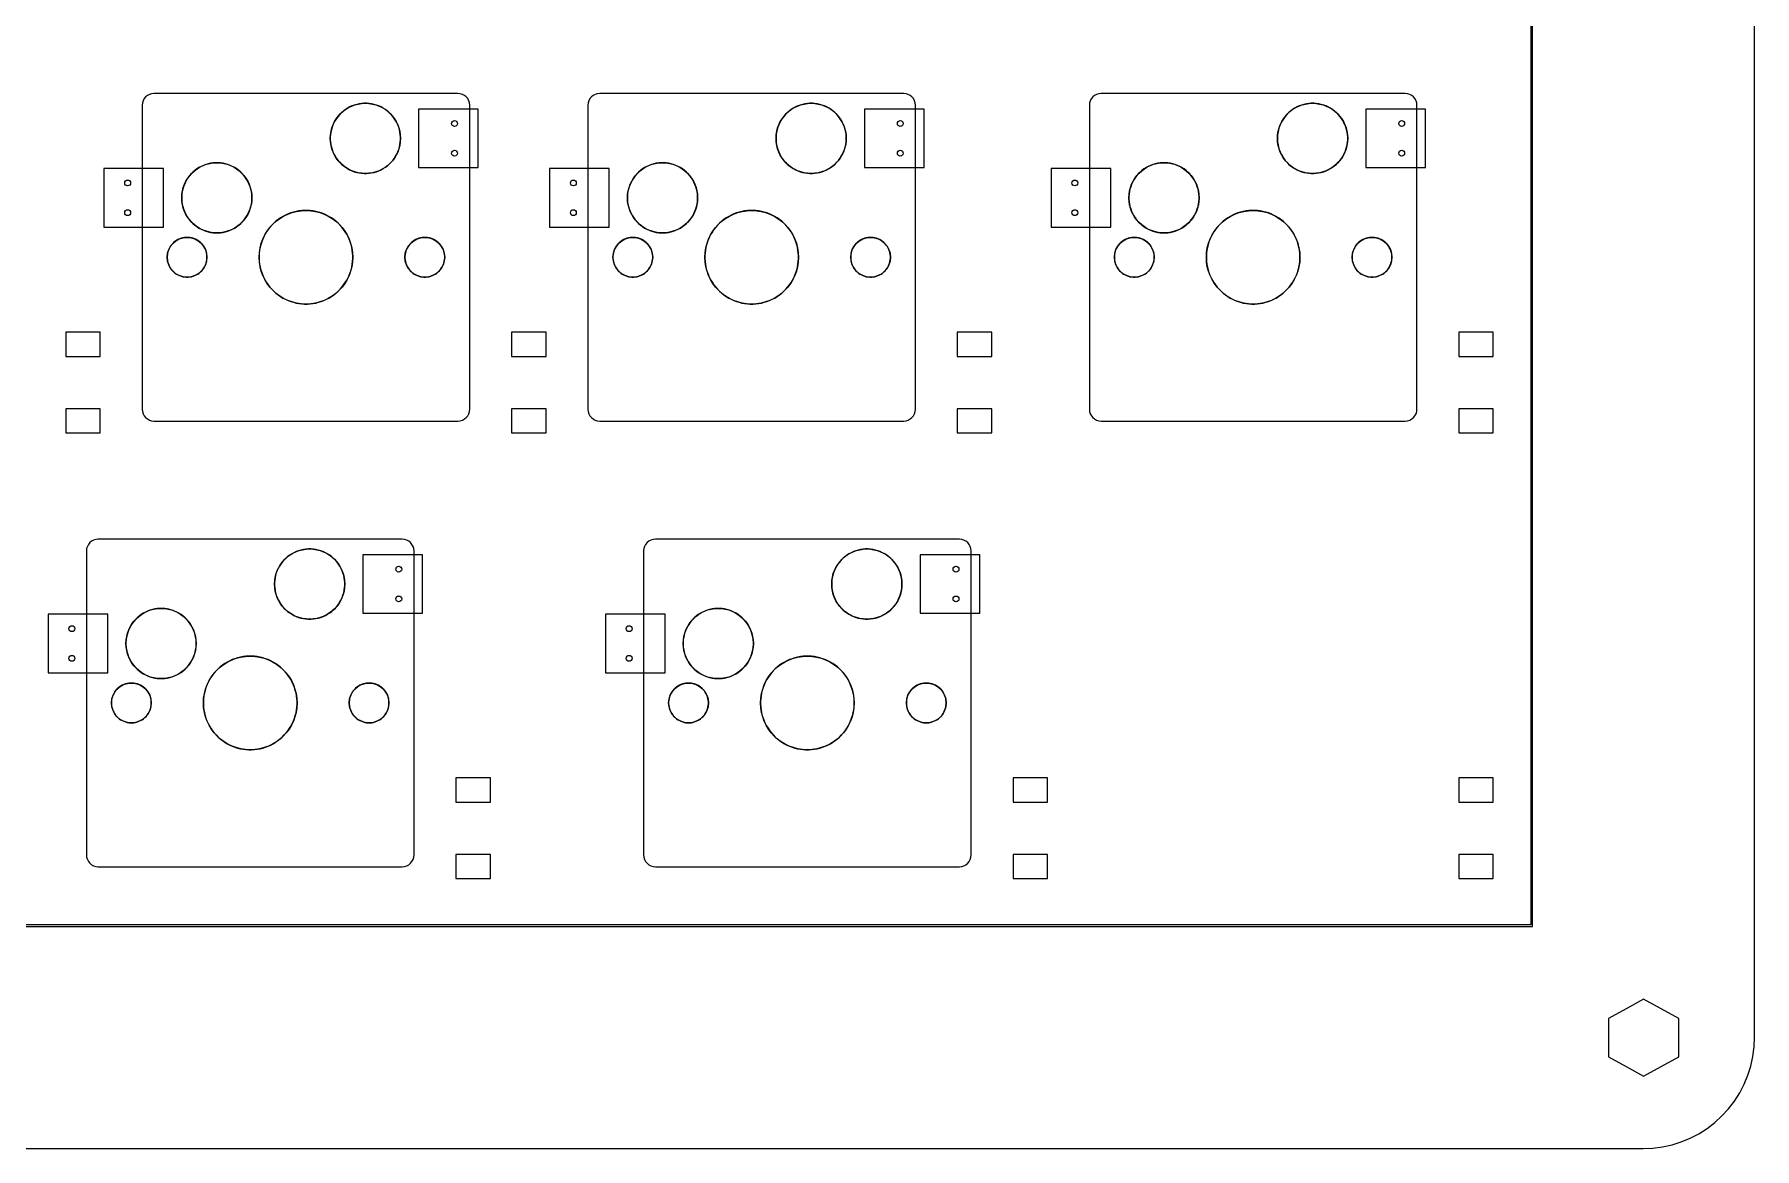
# Model space of a CAD drawing. Header units: millimetres. Extents: x 0 to 248, y 76 to 171.
# Drawn here: x 174.1 to 247.6, y 76.2 to 123.8 of the extents above; entities that cross this region are included whole.
import ezdxf

# ---------------------------------------------------------------- set-up
doc = ezdxf.new("R2010")
doc.units = ezdxf.units.MM

msp = doc.modelspace()

# ---------------------------------------------------------------- linework, layer by layer
at = {"layer": '16_copper'}
for points in [[(193.103, 120.63), (190.553, 120.63), (190.553, 118.13), (193.103, 118.13)], [(212.153, 120.63), (209.603, 120.63), (209.603, 118.13), (212.153, 118.13)], [(233.584, 120.63), (231.034, 120.63), (231.034, 118.13), (233.584, 118.13)], [(179.653, 118.09), (177.103, 118.09), (177.103, 115.59), (179.653, 115.59)], [(198.703, 118.09), (196.153, 118.09), (196.153, 115.59), (198.703, 115.59)], [(220.134, 118.09), (217.584, 118.09), (217.584, 115.59), (220.134, 115.59)], [(176.95, 111.096), (175.476, 111.096), (175.476, 110.059), (176.95, 110.059)], [(196, 111.096), (194.526, 111.096), (194.526, 110.059), (196, 110.059)], [(215.05, 111.096), (213.576, 111.096), (213.576, 110.059), (215.05, 110.059)], [(236.481, 111.096), (235.007, 111.096), (235.007, 110.059), (236.481, 110.059)], [(176.95, 107.826), (175.476, 107.826), (175.476, 106.789), (176.95, 106.789)], [(196, 107.826), (194.526, 107.826), (194.526, 106.789), (196, 106.789)], [(215.05, 107.826), (213.576, 107.826), (213.576, 106.789), (215.05, 106.789)], [(236.481, 107.826), (235.007, 107.826), (235.007, 106.789), (236.481, 106.789)], [(190.721, 101.58), (188.171, 101.58), (188.171, 99.08), (190.721, 99.08)], [(214.534, 101.58), (211.984, 101.58), (211.984, 99.08), (214.534, 99.08)], [(177.271, 99.04), (174.721, 99.04), (174.721, 96.54), (177.271, 96.54)], [(201.084, 99.04), (198.534, 99.04), (198.534, 96.54), (201.084, 96.54)], [(193.618, 92.046), (192.144, 92.046), (192.144, 91.009), (193.618, 91.009)], [(217.431, 92.046), (215.957, 92.046), (215.957, 91.009), (217.431, 91.009)], [(236.481, 92.046), (235.007, 92.046), (235.007, 91.009), (236.481, 91.009)], [(193.618, 88.776), (192.144, 88.776), (192.144, 87.739), (193.618, 87.739)], [(217.431, 88.776), (215.957, 88.776), (215.957, 87.739), (217.431, 87.739)], [(236.481, 88.776), (235.007, 88.776), (235.007, 87.739), (236.481, 87.739)]]:
    msp.add_lwpolyline(points, close=True, dxfattribs=at)
at = {"layer": '1_copper'}
msp.add_lwpolyline([(9.525, 85.687), (238.125, 85.687), (238.126, 85.687), (238.127, 85.687), (238.133, 85.689), (238.14, 85.69), (238.141, 85.691), (238.142, 85.691), (238.147, 85.695), (238.153, 85.699), (238.153, 85.7), (238.154, 85.7), (238.157, 85.706), (238.161, 85.712), (238.161, 85.713), (238.161, 85.714), (238.163, 85.725), (238.163, 161.925)], dxfattribs=at)
msp.add_lwpolyline([(9.563, 85.763), (9.563, 161.887), (238.087, 161.887), (238.087, 85.763)], close=True, dxfattribs=at)
at = {"layer": 'drills_NPTH'}
for centre, radius in [((188.278, 119.38), 1.5), ((207.328, 119.38), 1.5), ((228.759, 119.38), 1.5), ((181.928, 116.84), 1.5), ((200.978, 116.84), 1.5), ((222.409, 116.84), 1.5), ((185.738, 114.3), 2), ((204.788, 114.3), 2), ((226.219, 114.3), 2), ((180.657, 114.3), 0.85), ((190.817, 114.3), 0.85), ((199.708, 114.3), 0.85), ((209.868, 114.3), 0.85), ((221.139, 114.3), 0.85), ((231.299, 114.3), 0.85), ((185.896, 100.33), 1.5), ((209.709, 100.33), 1.5), ((179.546, 97.79), 1.5), ((203.359, 97.79), 1.5), ((183.356, 95.25), 2), ((207.169, 95.25), 2), ((178.276, 95.25), 0.85), ((188.436, 95.25), 0.85), ((202.089, 95.25), 0.85), ((212.249, 95.25), 0.85)]:
    msp.add_circle(centre, radius, dxfattribs=at)
at = {"layer": 'drills_PTH'}
for centre in [(192.088, 120.015), (211.138, 120.015), (232.569, 120.015), (192.088, 118.745), (211.138, 118.745), (232.569, 118.745), (178.118, 117.475), (197.168, 117.475), (218.599, 117.475), (178.118, 116.205), (197.168, 116.205), (218.599, 116.205), (189.706, 100.965), (213.519, 100.965), (189.706, 99.695), (213.519, 99.695), (175.736, 98.425), (199.549, 98.425), (175.736, 97.155), (199.549, 97.155)]:
    msp.add_circle(centre, 0.125, dxfattribs=at)
at = {"layer": 'holes'}
for points in [[(178.737, 107.804), (178.748, 107.702), (178.777, 107.608), (178.824, 107.523), (178.885, 107.448), (178.96, 107.386), (179.045, 107.34), (179.14, 107.31), (179.241, 107.3), (192.234, 107.3), (192.335, 107.31), (192.429, 107.34), (192.515, 107.386), (192.589, 107.448), (192.651, 107.523), (192.698, 107.608), (192.727, 107.702), (192.737, 107.804), (192.737, 120.797), (192.727, 120.898), (192.698, 120.992), (192.651, 121.078), (192.589, 121.152), (192.515, 121.214), (192.429, 121.26), (192.335, 121.29), (192.234, 121.3), (179.241, 121.3), (179.14, 121.29), (179.045, 121.26), (178.96, 121.214), (178.885, 121.152), (178.824, 121.078), (178.777, 120.992), (178.748, 120.898), (178.737, 120.797), (178.737, 107.804)], [(186.778, 119.326), (186.785, 119.22), (186.8, 119.114), (186.823, 119.009), (186.853, 118.906), (186.891, 118.806), (186.935, 118.708), (186.987, 118.614), (187.045, 118.524), (187.109, 118.438), (187.179, 118.357), (187.255, 118.281), (187.336, 118.211), (187.421, 118.147), (187.512, 118.089), (187.606, 118.038), (187.703, 117.993), (187.804, 117.956), (187.906, 117.926), (188.011, 117.903), (188.117, 117.888), (188.224, 117.88), (188.331, 117.88), (188.438, 117.888), (188.544, 117.903), (188.649, 117.926), (188.752, 117.956), (188.852, 117.993), (188.949, 118.038), (189.043, 118.089), (189.134, 118.147), (189.219, 118.211), (189.3, 118.281), (189.376, 118.357), (189.446, 118.438), (189.51, 118.524), (189.568, 118.614), (189.62, 118.708), (189.664, 118.806), (189.702, 118.906), (189.732, 119.009), (189.755, 119.114), (189.77, 119.22), (189.778, 119.326), (189.778, 119.434), (189.77, 119.54), (189.755, 119.647), (189.732, 119.751), (189.702, 119.854), (189.664, 119.954), (189.62, 120.052), (189.568, 120.146), (189.51, 120.236), (189.446, 120.322), (189.376, 120.403), (189.3, 120.479), (189.219, 120.549), (189.134, 120.613), (189.043, 120.671), (188.949, 120.722), (188.852, 120.767), (188.752, 120.804), (188.649, 120.834), (188.544, 120.857), (188.438, 120.872), (188.331, 120.88), (188.224, 120.88), (188.117, 120.872), (188.011, 120.857), (187.906, 120.834), (187.804, 120.804), (187.703, 120.767), (187.606, 120.722), (187.512, 120.671), (187.421, 120.613), (187.336, 120.549), (187.255, 120.479), (187.179, 120.403), (187.109, 120.322), (187.045, 120.236), (186.987, 120.146), (186.935, 120.052), (186.891, 119.954), (186.853, 119.854), (186.823, 119.751), (186.8, 119.647), (186.785, 119.54), (186.778, 119.434), (186.778, 119.326)], [(197.787, 107.804), (197.798, 107.702), (197.827, 107.608), (197.874, 107.523), (197.935, 107.448), (198.01, 107.386), (198.095, 107.34), (198.19, 107.31), (198.291, 107.3), (211.284, 107.3), (211.385, 107.31), (211.479, 107.34), (211.565, 107.386), (211.639, 107.448), (211.701, 107.523), (211.748, 107.608), (211.777, 107.702), (211.787, 107.804), (211.787, 120.797), (211.777, 120.898), (211.748, 120.992), (211.701, 121.078), (211.639, 121.152), (211.565, 121.214), (211.479, 121.26), (211.385, 121.29), (211.284, 121.3), (198.291, 121.3), (198.19, 121.29), (198.095, 121.26), (198.01, 121.214), (197.935, 121.152), (197.874, 121.078), (197.827, 120.992), (197.798, 120.898), (197.787, 120.797), (197.787, 107.804)], [(205.828, 119.326), (205.835, 119.22), (205.85, 119.114), (205.873, 119.009), (205.903, 118.906), (205.941, 118.806), (205.985, 118.708), (206.037, 118.614), (206.095, 118.524), (206.159, 118.438), (206.229, 118.357), (206.305, 118.281), (206.386, 118.211), (206.471, 118.147), (206.562, 118.089), (206.656, 118.038), (206.753, 117.993), (206.853, 117.956), (206.956, 117.926), (207.061, 117.903), (207.167, 117.888), (207.274, 117.88), (207.381, 117.88), (207.488, 117.888), (207.594, 117.903), (207.699, 117.926), (207.802, 117.956), (207.902, 117.993), (207.999, 118.038), (208.093, 118.089), (208.184, 118.147), (208.269, 118.211), (208.35, 118.281), (208.426, 118.357), (208.496, 118.438), (208.56, 118.524), (208.618, 118.614), (208.67, 118.708), (208.714, 118.806), (208.752, 118.906), (208.782, 119.009), (208.805, 119.114), (208.82, 119.22), (208.828, 119.326), (208.828, 119.434), (208.82, 119.54), (208.805, 119.647), (208.782, 119.751), (208.752, 119.854), (208.714, 119.954), (208.67, 120.052), (208.618, 120.146), (208.56, 120.236), (208.496, 120.322), (208.426, 120.403), (208.35, 120.479), (208.269, 120.549), (208.184, 120.613), (208.093, 120.671), (207.999, 120.722), (207.902, 120.767), (207.802, 120.804), (207.699, 120.834), (207.594, 120.857), (207.488, 120.872), (207.381, 120.88), (207.274, 120.88), (207.167, 120.872), (207.061, 120.857), (206.956, 120.834), (206.853, 120.804), (206.753, 120.767), (206.656, 120.722), (206.562, 120.671), (206.471, 120.613), (206.386, 120.549), (206.305, 120.479), (206.229, 120.403), (206.159, 120.322), (206.095, 120.236), (206.037, 120.146), (205.985, 120.052), (205.941, 119.954), (205.903, 119.854), (205.873, 119.751), (205.85, 119.647), (205.835, 119.54), (205.828, 119.434), (205.828, 119.326)], [(219.219, 107.804), (219.229, 107.702), (219.258, 107.608), (219.305, 107.523), (219.367, 107.448), (219.441, 107.386), (219.527, 107.34), (219.621, 107.31), (219.722, 107.3), (232.715, 107.3), (232.816, 107.31), (232.911, 107.34), (232.996, 107.386), (233.071, 107.448), (233.132, 107.523), (233.179, 107.608), (233.208, 107.702), (233.219, 107.804), (233.219, 120.797), (233.208, 120.898), (233.179, 120.992), (233.132, 121.078), (233.071, 121.152), (232.996, 121.214), (232.911, 121.26), (232.816, 121.29), (232.715, 121.3), (219.722, 121.3), (219.621, 121.29), (219.527, 121.26), (219.441, 121.214), (219.367, 121.152), (219.305, 121.078), (219.258, 120.992), (219.229, 120.898), (219.219, 120.797), (219.219, 107.804)], [(227.259, 119.326), (227.266, 119.22), (227.282, 119.114), (227.304, 119.009), (227.335, 118.906), (227.372, 118.806), (227.417, 118.708), (227.468, 118.614), (227.526, 118.524), (227.59, 118.438), (227.66, 118.357), (227.736, 118.281), (227.817, 118.211), (227.903, 118.147), (227.993, 118.089), (228.087, 118.038), (228.184, 117.993), (228.285, 117.956), (228.388, 117.926), (228.492, 117.903), (228.598, 117.888), (228.705, 117.88), (228.812, 117.88), (228.919, 117.888), (229.025, 117.903), (229.13, 117.926), (229.233, 117.956), (229.333, 117.993), (229.431, 118.038), (229.525, 118.089), (229.615, 118.147), (229.701, 118.211), (229.782, 118.281), (229.857, 118.357), (229.927, 118.438), (229.992, 118.524), (230.05, 118.614), (230.101, 118.708), (230.145, 118.806), (230.183, 118.906), (230.213, 119.009), (230.236, 119.114), (230.251, 119.22), (230.259, 119.326), (230.259, 119.434), (230.251, 119.54), (230.236, 119.647), (230.213, 119.751), (230.183, 119.854), (230.145, 119.954), (230.101, 120.052), (230.05, 120.146), (229.992, 120.236), (229.927, 120.322), (229.857, 120.403), (229.782, 120.479), (229.701, 120.549), (229.615, 120.613), (229.525, 120.671), (229.431, 120.722), (229.333, 120.767), (229.233, 120.804), (229.13, 120.834), (229.025, 120.857), (228.919, 120.872), (228.812, 120.88), (228.705, 120.88), (228.598, 120.872), (228.492, 120.857), (228.388, 120.834), (228.285, 120.804), (228.184, 120.767), (228.087, 120.722), (227.993, 120.671), (227.903, 120.613), (227.817, 120.549), (227.736, 120.479), (227.66, 120.403), (227.59, 120.322), (227.526, 120.236), (227.468, 120.146), (227.417, 120.052), (227.372, 119.954), (227.335, 119.854), (227.304, 119.751), (227.282, 119.647), (227.266, 119.54), (227.259, 119.434), (227.259, 119.326)], [(180.428, 116.786), (180.435, 116.68), (180.45, 116.574), (180.473, 116.469), (180.503, 116.366), (180.541, 116.266), (180.585, 116.168), (180.637, 116.074), (180.695, 115.984), (180.759, 115.898), (180.829, 115.817), (180.905, 115.741), (180.986, 115.671), (181.071, 115.607), (181.162, 115.549), (181.256, 115.498), (181.353, 115.453), (181.454, 115.416), (181.556, 115.386), (181.661, 115.363), (181.767, 115.348), (181.874, 115.34), (181.981, 115.34), (182.088, 115.348), (182.194, 115.363), (182.299, 115.386), (182.401, 115.416), (182.502, 115.453), (182.599, 115.498), (182.693, 115.549), (182.784, 115.607), (182.869, 115.671), (182.95, 115.741), (183.026, 115.817), (183.096, 115.898), (183.16, 115.984), (183.218, 116.074), (183.27, 116.168), (183.314, 116.266), (183.352, 116.366), (183.382, 116.469), (183.405, 116.574), (183.42, 116.68), (183.428, 116.786), (183.428, 116.894), (183.42, 117), (183.405, 117.107), (183.382, 117.211), (183.352, 117.314), (183.314, 117.414), (183.27, 117.512), (183.218, 117.606), (183.16, 117.696), (183.096, 117.782), (183.026, 117.863), (182.95, 117.939), (182.869, 118.009), (182.784, 118.073), (182.693, 118.131), (182.599, 118.182), (182.502, 118.227), (182.401, 118.264), (182.299, 118.294), (182.194, 118.317), (182.088, 118.332), (181.981, 118.34), (181.874, 118.34), (181.767, 118.332), (181.661, 118.317), (181.556, 118.294), (181.454, 118.264), (181.353, 118.227), (181.256, 118.182), (181.162, 118.131), (181.071, 118.073), (180.986, 118.009), (180.905, 117.939), (180.829, 117.863), (180.759, 117.782), (180.695, 117.696), (180.637, 117.606), (180.585, 117.512), (180.541, 117.414), (180.503, 117.314), (180.473, 117.211), (180.45, 117.107), (180.435, 117), (180.428, 116.894), (180.428, 116.786)], [(199.478, 116.786), (199.485, 116.68), (199.5, 116.574), (199.523, 116.469), (199.553, 116.366), (199.591, 116.266), (199.635, 116.168), (199.687, 116.074), (199.745, 115.984), (199.809, 115.898), (199.879, 115.817), (199.955, 115.741), (200.036, 115.671), (200.121, 115.607), (200.212, 115.549), (200.306, 115.498), (200.403, 115.453), (200.504, 115.416), (200.606, 115.386), (200.711, 115.363), (200.817, 115.348), (200.924, 115.34), (201.031, 115.34), (201.138, 115.348), (201.244, 115.363), (201.349, 115.386), (201.452, 115.416), (201.552, 115.453), (201.649, 115.498), (201.743, 115.549), (201.834, 115.607), (201.919, 115.671), (202, 115.741), (202.076, 115.817), (202.146, 115.898), (202.21, 115.984), (202.268, 116.074), (202.32, 116.168), (202.364, 116.266), (202.402, 116.366), (202.432, 116.469), (202.455, 116.574), (202.47, 116.68), (202.478, 116.786), (202.478, 116.894), (202.47, 117), (202.455, 117.107), (202.432, 117.211), (202.402, 117.314), (202.364, 117.414), (202.32, 117.512), (202.268, 117.606), (202.21, 117.696), (202.146, 117.782), (202.076, 117.863), (202, 117.939), (201.919, 118.009), (201.834, 118.073), (201.743, 118.131), (201.649, 118.182), (201.552, 118.227), (201.452, 118.264), (201.349, 118.294), (201.244, 118.317), (201.138, 118.332), (201.031, 118.34), (200.924, 118.34), (200.817, 118.332), (200.711, 118.317), (200.606, 118.294), (200.504, 118.264), (200.403, 118.227), (200.306, 118.182), (200.212, 118.131), (200.121, 118.073), (200.036, 118.009), (199.955, 117.939), (199.879, 117.863), (199.809, 117.782), (199.745, 117.696), (199.687, 117.606), (199.635, 117.512), (199.591, 117.414), (199.553, 117.314), (199.523, 117.211), (199.5, 117.107), (199.485, 117), (199.478, 116.894), (199.478, 116.786)], [(220.909, 116.786), (220.916, 116.68), (220.932, 116.574), (220.954, 116.469), (220.985, 116.366), (221.022, 116.266), (221.067, 116.168), (221.118, 116.074), (221.176, 115.984), (221.24, 115.898), (221.31, 115.817), (221.386, 115.741), (221.467, 115.671), (221.553, 115.607), (221.643, 115.549), (221.737, 115.498), (221.834, 115.453), (221.935, 115.416), (222.038, 115.386), (222.142, 115.363), (222.248, 115.348), (222.355, 115.34), (222.462, 115.34), (222.569, 115.348), (222.675, 115.363), (222.78, 115.386), (222.883, 115.416), (222.983, 115.453), (223.081, 115.498), (223.175, 115.549), (223.265, 115.607), (223.351, 115.671), (223.432, 115.741), (223.507, 115.817), (223.577, 115.898), (223.642, 115.984), (223.7, 116.074), (223.751, 116.168), (223.795, 116.266), (223.833, 116.366), (223.863, 116.469), (223.886, 116.574), (223.901, 116.68), (223.909, 116.786), (223.909, 116.894), (223.901, 117), (223.886, 117.107), (223.863, 117.211), (223.833, 117.314), (223.795, 117.414), (223.751, 117.512), (223.7, 117.606), (223.642, 117.696), (223.577, 117.782), (223.507, 117.863), (223.432, 117.939), (223.351, 118.009), (223.265, 118.073), (223.175, 118.131), (223.081, 118.182), (222.983, 118.227), (222.883, 118.264), (222.78, 118.294), (222.675, 118.317), (222.569, 118.332), (222.462, 118.34), (222.355, 118.34), (222.248, 118.332), (222.142, 118.317), (222.038, 118.294), (221.935, 118.264), (221.834, 118.227), (221.737, 118.182), (221.643, 118.131), (221.553, 118.073), (221.467, 118.009), (221.386, 117.939), (221.31, 117.863), (221.24, 117.782), (221.176, 117.696), (221.118, 117.606), (221.067, 117.512), (221.022, 117.414), (220.985, 117.314), (220.954, 117.211), (220.932, 117.107), (220.916, 117), (220.909, 116.894), (220.909, 116.786)], [(183.738, 114.24), (183.745, 114.119), (183.759, 113.999), (183.781, 113.88), (183.81, 113.763), (183.846, 113.647), (183.889, 113.534), (183.939, 113.424), (183.995, 113.317), (184.057, 113.214), (184.126, 113.114), (184.2, 113.019), (184.281, 112.929), (184.366, 112.843), (184.456, 112.763), (184.552, 112.688), (184.651, 112.62), (184.755, 112.557), (184.862, 112.501), (184.972, 112.451), (185.085, 112.409), (185.2, 112.373), (185.318, 112.344), (185.436, 112.322), (185.556, 112.307), (185.677, 112.3), (185.798, 112.3), (185.919, 112.307), (186.039, 112.322), (186.157, 112.344), (186.275, 112.373), (186.39, 112.409), (186.503, 112.451), (186.613, 112.501), (186.72, 112.557), (186.824, 112.62), (186.923, 112.688), (187.019, 112.763), (187.109, 112.843), (187.194, 112.929), (187.275, 113.019), (187.349, 113.114), (187.418, 113.214), (187.48, 113.317), (187.536, 113.424), (187.586, 113.534), (187.629, 113.647), (187.665, 113.763), (187.694, 113.88), (187.716, 113.999), (187.73, 114.119), (187.738, 114.24), (187.738, 114.36), (187.73, 114.481), (187.716, 114.601), (187.694, 114.72), (187.665, 114.837), (187.629, 114.953), (187.586, 115.066), (187.536, 115.176), (187.48, 115.283), (187.418, 115.386), (187.349, 115.486), (187.275, 115.581), (187.194, 115.671), (187.109, 115.757), (187.019, 115.837), (186.923, 115.912), (186.824, 115.98), (186.72, 116.043), (186.613, 116.099), (186.503, 116.149), (186.39, 116.191), (186.275, 116.227), (186.157, 116.256), (186.039, 116.278), (185.919, 116.293), (185.798, 116.3), (185.677, 116.3), (185.556, 116.293), (185.436, 116.278), (185.318, 116.256), (185.2, 116.227), (185.085, 116.191), (184.972, 116.149), (184.862, 116.099), (184.755, 116.043), (184.651, 115.98), (184.552, 115.912), (184.456, 115.837), (184.366, 115.757), (184.281, 115.671), (184.2, 115.581), (184.126, 115.486), (184.057, 115.386), (183.995, 115.283), (183.939, 115.176), (183.889, 115.066), (183.846, 114.953), (183.81, 114.837), (183.781, 114.72), (183.759, 114.601), (183.745, 114.481), (183.738, 114.36), (183.738, 114.24)], [(202.788, 114.24), (202.795, 114.119), (202.809, 113.999), (202.831, 113.88), (202.86, 113.763), (202.896, 113.647), (202.939, 113.534), (202.989, 113.424), (203.045, 113.317), (203.107, 113.214), (203.176, 113.114), (203.25, 113.019), (203.331, 112.929), (203.416, 112.843), (203.506, 112.763), (203.602, 112.688), (203.701, 112.62), (203.805, 112.557), (203.912, 112.501), (204.022, 112.451), (204.135, 112.409), (204.25, 112.373), (204.368, 112.344), (204.486, 112.322), (204.606, 112.307), (204.727, 112.3), (204.848, 112.3), (204.969, 112.307), (205.089, 112.322), (205.207, 112.344), (205.325, 112.373), (205.44, 112.409), (205.553, 112.451), (205.663, 112.501), (205.77, 112.557), (205.874, 112.62), (205.973, 112.688), (206.069, 112.763), (206.159, 112.843), (206.244, 112.929), (206.325, 113.019), (206.399, 113.114), (206.468, 113.214), (206.53, 113.317), (206.586, 113.424), (206.636, 113.534), (206.679, 113.647), (206.715, 113.763), (206.744, 113.88), (206.766, 113.999), (206.78, 114.119), (206.788, 114.24), (206.788, 114.36), (206.78, 114.481), (206.766, 114.601), (206.744, 114.72), (206.715, 114.837), (206.679, 114.953), (206.636, 115.066), (206.586, 115.176), (206.53, 115.283), (206.468, 115.386), (206.399, 115.486), (206.325, 115.581), (206.244, 115.671), (206.159, 115.757), (206.069, 115.837), (205.973, 115.912), (205.874, 115.98), (205.77, 116.043), (205.663, 116.099), (205.553, 116.149), (205.44, 116.191), (205.325, 116.227), (205.207, 116.256), (205.089, 116.278), (204.969, 116.293), (204.848, 116.3), (204.727, 116.3), (204.606, 116.293), (204.486, 116.278), (204.368, 116.256), (204.25, 116.227), (204.135, 116.191), (204.022, 116.149), (203.912, 116.099), (203.805, 116.043), (203.701, 115.98), (203.602, 115.912), (203.506, 115.837), (203.416, 115.757), (203.331, 115.671), (203.25, 115.581), (203.176, 115.486), (203.107, 115.386), (203.045, 115.283), (202.989, 115.176), (202.939, 115.066), (202.896, 114.953), (202.86, 114.837), (202.831, 114.72), (202.809, 114.601), (202.795, 114.481), (202.788, 114.36), (202.788, 114.24)], [(224.219, 114.24), (224.226, 114.119), (224.241, 113.999), (224.262, 113.88), (224.291, 113.763), (224.327, 113.647), (224.37, 113.534), (224.42, 113.424), (224.476, 113.317), (224.538, 113.214), (224.607, 113.114), (224.682, 113.019), (224.762, 112.929), (224.847, 112.843), (224.938, 112.763), (225.033, 112.688), (225.132, 112.62), (225.236, 112.557), (225.343, 112.501), (225.453, 112.451), (225.566, 112.409), (225.681, 112.373), (225.799, 112.344), (225.918, 112.322), (226.038, 112.307), (226.158, 112.3), (226.279, 112.3), (226.4, 112.307), (226.52, 112.322), (226.639, 112.344), (226.756, 112.373), (226.871, 112.409), (226.984, 112.451), (227.095, 112.501), (227.202, 112.557), (227.305, 112.62), (227.405, 112.688), (227.5, 112.763), (227.59, 112.843), (227.676, 112.929), (227.756, 113.019), (227.83, 113.114), (227.899, 113.214), (227.962, 113.317), (228.018, 113.424), (228.067, 113.534), (228.11, 113.647), (228.146, 113.763), (228.175, 113.88), (228.197, 113.999), (228.211, 114.119), (228.219, 114.24), (228.219, 114.36), (228.211, 114.481), (228.197, 114.601), (228.175, 114.72), (228.146, 114.837), (228.11, 114.953), (228.067, 115.066), (228.018, 115.176), (227.962, 115.283), (227.899, 115.386), (227.83, 115.486), (227.756, 115.581), (227.676, 115.671), (227.59, 115.757), (227.5, 115.837), (227.405, 115.912), (227.305, 115.98), (227.202, 116.043), (227.095, 116.099), (226.984, 116.149), (226.871, 116.191), (226.756, 116.227), (226.639, 116.256), (226.52, 116.278), (226.4, 116.293), (226.279, 116.3), (226.158, 116.3), (226.038, 116.293), (225.918, 116.278), (225.799, 116.256), (225.681, 116.227), (225.566, 116.191), (225.453, 116.149), (225.343, 116.099), (225.236, 116.043), (225.132, 115.98), (225.033, 115.912), (224.938, 115.837), (224.847, 115.757), (224.762, 115.671), (224.682, 115.581), (224.607, 115.486), (224.538, 115.386), (224.476, 115.283), (224.42, 115.176), (224.37, 115.066), (224.327, 114.953), (224.291, 114.837), (224.262, 114.72), (224.241, 114.601), (224.226, 114.481), (224.219, 114.36), (224.219, 114.24)], [(179.808, 114.263), (179.814, 114.189), (179.827, 114.116), (179.846, 114.044), (179.871, 113.974), (179.903, 113.907), (179.94, 113.843), (179.983, 113.782), (180.03, 113.725), (180.083, 113.673), (180.14, 113.625), (180.2, 113.582), (180.265, 113.545), (180.332, 113.514), (180.402, 113.489), (180.473, 113.469), (180.546, 113.456), (180.62, 113.45), (180.695, 113.45), (180.769, 113.456), (180.842, 113.469), (180.913, 113.489), (180.983, 113.514), (181.05, 113.545), (181.115, 113.582), (181.175, 113.625), (181.232, 113.673), (181.285, 113.725), (181.332, 113.782), (181.375, 113.843), (181.412, 113.907), (181.444, 113.974), (181.469, 114.044), (181.488, 114.116), (181.501, 114.189), (181.508, 114.263), (181.508, 114.337), (181.501, 114.411), (181.488, 114.484), (181.469, 114.556), (181.444, 114.626), (181.412, 114.693), (181.375, 114.757), (181.332, 114.818), (181.285, 114.875), (181.232, 114.927), (181.175, 114.975), (181.115, 115.018), (181.05, 115.055), (180.983, 115.086), (180.913, 115.111), (180.842, 115.131), (180.769, 115.144), (180.695, 115.15), (180.62, 115.15), (180.546, 115.144), (180.473, 115.131), (180.402, 115.111), (180.332, 115.086), (180.265, 115.055), (180.2, 115.018), (180.14, 114.975), (180.083, 114.927), (180.03, 114.875), (179.983, 114.818), (179.94, 114.757), (179.903, 114.693), (179.871, 114.626), (179.846, 114.556), (179.827, 114.484), (179.814, 114.411), (179.808, 114.337), (179.808, 114.263)], [(189.968, 114.263), (189.974, 114.189), (189.987, 114.116), (190.006, 114.044), (190.031, 113.974), (190.063, 113.907), (190.1, 113.843), (190.143, 113.782), (190.19, 113.725), (190.243, 113.673), (190.3, 113.625), (190.36, 113.582), (190.425, 113.545), (190.492, 113.514), (190.562, 113.489), (190.633, 113.469), (190.706, 113.456), (190.78, 113.45), (190.855, 113.45), (190.929, 113.456), (191.002, 113.469), (191.073, 113.489), (191.143, 113.514), (191.21, 113.545), (191.275, 113.582), (191.335, 113.625), (191.392, 113.673), (191.445, 113.725), (191.492, 113.782), (191.535, 113.843), (191.572, 113.907), (191.604, 113.974), (191.629, 114.044), (191.648, 114.116), (191.661, 114.189), (191.668, 114.263), (191.668, 114.337), (191.661, 114.411), (191.648, 114.484), (191.629, 114.556), (191.604, 114.626), (191.572, 114.693), (191.535, 114.757), (191.492, 114.818), (191.445, 114.875), (191.392, 114.927), (191.335, 114.975), (191.275, 115.018), (191.21, 115.055), (191.143, 115.086), (191.073, 115.111), (191.002, 115.131), (190.929, 115.144), (190.855, 115.15), (190.78, 115.15), (190.706, 115.144), (190.633, 115.131), (190.562, 115.111), (190.492, 115.086), (190.425, 115.055), (190.36, 115.018), (190.3, 114.975), (190.243, 114.927), (190.19, 114.875), (190.143, 114.818), (190.1, 114.757), (190.063, 114.693), (190.031, 114.626), (190.006, 114.556), (189.987, 114.484), (189.974, 114.411), (189.968, 114.337), (189.968, 114.263)], [(198.858, 114.263), (198.864, 114.189), (198.877, 114.116), (198.896, 114.044), (198.921, 113.974), (198.953, 113.907), (198.99, 113.843), (199.033, 113.782), (199.08, 113.725), (199.133, 113.673), (199.19, 113.625), (199.25, 113.582), (199.315, 113.545), (199.382, 113.514), (199.452, 113.489), (199.523, 113.469), (199.596, 113.456), (199.67, 113.45), (199.745, 113.45), (199.819, 113.456), (199.892, 113.469), (199.963, 113.489), (200.033, 113.514), (200.1, 113.545), (200.165, 113.582), (200.225, 113.625), (200.282, 113.673), (200.335, 113.725), (200.382, 113.782), (200.425, 113.843), (200.462, 113.907), (200.494, 113.974), (200.519, 114.044), (200.538, 114.116), (200.551, 114.189), (200.558, 114.263), (200.558, 114.337), (200.551, 114.411), (200.538, 114.484), (200.519, 114.556), (200.494, 114.626), (200.462, 114.693), (200.425, 114.757), (200.382, 114.818), (200.335, 114.875), (200.282, 114.927), (200.225, 114.975), (200.165, 115.018), (200.1, 115.055), (200.033, 115.086), (199.963, 115.111), (199.892, 115.131), (199.819, 115.144), (199.745, 115.15), (199.67, 115.15), (199.596, 115.144), (199.523, 115.131), (199.452, 115.111), (199.382, 115.086), (199.315, 115.055), (199.25, 115.018), (199.19, 114.975), (199.133, 114.927), (199.08, 114.875), (199.033, 114.818), (198.99, 114.757), (198.953, 114.693), (198.921, 114.626), (198.896, 114.556), (198.877, 114.484), (198.864, 114.411), (198.858, 114.337), (198.858, 114.263)], [(209.018, 114.263), (209.024, 114.189), (209.037, 114.116), (209.056, 114.044), (209.081, 113.974), (209.113, 113.907), (209.15, 113.843), (209.193, 113.782), (209.24, 113.725), (209.293, 113.673), (209.35, 113.625), (209.41, 113.582), (209.475, 113.545), (209.542, 113.514), (209.612, 113.489), (209.683, 113.469), (209.756, 113.456), (209.83, 113.45), (209.905, 113.45), (209.979, 113.456), (210.052, 113.469), (210.123, 113.489), (210.193, 113.514), (210.26, 113.545), (210.325, 113.582), (210.385, 113.625), (210.442, 113.673), (210.495, 113.725), (210.542, 113.782), (210.585, 113.843), (210.622, 113.907), (210.654, 113.974), (210.679, 114.044), (210.698, 114.116), (210.711, 114.189), (210.718, 114.263), (210.718, 114.337), (210.711, 114.411), (210.698, 114.484), (210.679, 114.556), (210.654, 114.626), (210.622, 114.693), (210.585, 114.757), (210.542, 114.818), (210.495, 114.875), (210.442, 114.927), (210.385, 114.975), (210.325, 115.018), (210.26, 115.055), (210.193, 115.086), (210.123, 115.111), (210.052, 115.131), (209.979, 115.144), (209.905, 115.15), (209.83, 115.15), (209.756, 115.144), (209.683, 115.131), (209.612, 115.111), (209.542, 115.086), (209.475, 115.055), (209.41, 115.018), (209.35, 114.975), (209.293, 114.927), (209.24, 114.875), (209.193, 114.818), (209.15, 114.757), (209.113, 114.693), (209.081, 114.626), (209.056, 114.556), (209.037, 114.484), (209.024, 114.411), (209.018, 114.337), (209.018, 114.263)], [(220.289, 114.263), (220.295, 114.189), (220.308, 114.116), (220.327, 114.044), (220.353, 113.974), (220.384, 113.907), (220.421, 113.843), (220.464, 113.782), (220.511, 113.725), (220.564, 113.673), (220.621, 113.625), (220.682, 113.582), (220.746, 113.545), (220.813, 113.514), (220.883, 113.489), (220.955, 113.469), (221.028, 113.456), (221.102, 113.45), (221.176, 113.45), (221.25, 113.456), (221.323, 113.469), (221.395, 113.489), (221.464, 113.514), (221.532, 113.545), (221.596, 113.582), (221.657, 113.625), (221.714, 113.673), (221.766, 113.725), (221.814, 113.782), (221.856, 113.843), (221.893, 113.907), (221.925, 113.974), (221.95, 114.044), (221.969, 114.116), (221.982, 114.189), (221.989, 114.263), (221.989, 114.337), (221.982, 114.411), (221.969, 114.484), (221.95, 114.556), (221.925, 114.626), (221.893, 114.693), (221.856, 114.757), (221.814, 114.818), (221.766, 114.875), (221.714, 114.927), (221.657, 114.975), (221.596, 115.018), (221.532, 115.055), (221.464, 115.086), (221.395, 115.111), (221.323, 115.131), (221.25, 115.144), (221.176, 115.15), (221.102, 115.15), (221.028, 115.144), (220.955, 115.131), (220.883, 115.111), (220.813, 115.086), (220.746, 115.055), (220.682, 115.018), (220.621, 114.975), (220.564, 114.927), (220.511, 114.875), (220.464, 114.818), (220.421, 114.757), (220.384, 114.693), (220.353, 114.626), (220.327, 114.556), (220.308, 114.484), (220.295, 114.411), (220.289, 114.337), (220.289, 114.263)], [(230.449, 114.263), (230.455, 114.189), (230.468, 114.116), (230.487, 114.044), (230.513, 113.974), (230.544, 113.907), (230.581, 113.843), (230.624, 113.782), (230.671, 113.725), (230.724, 113.673), (230.781, 113.625), (230.842, 113.582), (230.906, 113.545), (230.973, 113.514), (231.043, 113.489), (231.115, 113.469), (231.188, 113.456), (231.262, 113.45), (231.336, 113.45), (231.41, 113.456), (231.483, 113.469), (231.555, 113.489), (231.624, 113.514), (231.692, 113.545), (231.756, 113.582), (231.817, 113.625), (231.874, 113.673), (231.926, 113.725), (231.974, 113.782), (232.016, 113.843), (232.053, 113.907), (232.085, 113.974), (232.11, 114.044), (232.129, 114.116), (232.142, 114.189), (232.149, 114.263), (232.149, 114.337), (232.142, 114.411), (232.129, 114.484), (232.11, 114.556), (232.085, 114.626), (232.053, 114.693), (232.016, 114.757), (231.974, 114.818), (231.926, 114.875), (231.874, 114.927), (231.817, 114.975), (231.756, 115.018), (231.692, 115.055), (231.624, 115.086), (231.555, 115.111), (231.483, 115.131), (231.41, 115.144), (231.336, 115.15), (231.262, 115.15), (231.188, 115.144), (231.115, 115.131), (231.043, 115.111), (230.973, 115.086), (230.906, 115.055), (230.842, 115.018), (230.781, 114.975), (230.724, 114.927), (230.671, 114.875), (230.624, 114.818), (230.581, 114.757), (230.544, 114.693), (230.513, 114.626), (230.487, 114.556), (230.468, 114.484), (230.455, 114.411), (230.449, 114.337), (230.449, 114.263)], [(176.356, 88.754), (176.366, 88.652), (176.396, 88.558), (176.442, 88.473), (176.504, 88.398), (176.579, 88.336), (176.664, 88.29), (176.758, 88.26), (176.86, 88.25), (189.853, 88.25), (189.954, 88.26), (190.048, 88.29), (190.134, 88.336), (190.208, 88.398), (190.27, 88.473), (190.316, 88.558), (190.346, 88.652), (190.356, 88.754), (190.356, 101.747), (190.346, 101.848), (190.316, 101.942), (190.27, 102.028), (190.208, 102.102), (190.134, 102.164), (190.048, 102.21), (189.954, 102.24), (189.853, 102.25), (176.86, 102.25), (176.758, 102.24), (176.664, 102.21), (176.579, 102.164), (176.504, 102.102), (176.442, 102.028), (176.396, 101.942), (176.366, 101.848), (176.356, 101.747), (176.356, 88.754)], [(200.169, 88.754), (200.179, 88.652), (200.208, 88.558), (200.255, 88.473), (200.316, 88.398), (200.391, 88.336), (200.477, 88.29), (200.571, 88.26), (200.672, 88.25), (213.665, 88.25), (213.766, 88.26), (213.861, 88.29), (213.946, 88.336), (214.021, 88.398), (214.082, 88.473), (214.129, 88.558), (214.158, 88.652), (214.169, 88.754), (214.169, 101.747), (214.158, 101.848), (214.129, 101.942), (214.082, 102.028), (214.021, 102.102), (213.946, 102.164), (213.861, 102.21), (213.766, 102.24), (213.665, 102.25), (200.672, 102.25), (200.571, 102.24), (200.477, 102.21), (200.391, 102.164), (200.316, 102.102), (200.255, 102.028), (200.208, 101.942), (200.179, 101.848), (200.169, 101.747), (200.169, 88.754)], [(184.396, 100.276), (184.404, 100.17), (184.419, 100.064), (184.442, 99.959), (184.472, 99.856), (184.51, 99.756), (184.554, 99.658), (184.605, 99.564), (184.663, 99.474), (184.728, 99.388), (184.798, 99.307), (184.873, 99.231), (184.954, 99.161), (185.04, 99.097), (185.13, 99.039), (185.224, 98.988), (185.322, 98.943), (185.422, 98.906), (185.525, 98.876), (185.63, 98.853), (185.736, 98.838), (185.843, 98.83), (185.95, 98.83), (186.057, 98.838), (186.163, 98.853), (186.267, 98.876), (186.37, 98.906), (186.471, 98.943), (186.568, 98.988), (186.662, 99.039), (186.752, 99.097), (186.838, 99.161), (186.919, 99.231), (186.995, 99.307), (187.065, 99.388), (187.129, 99.474), (187.187, 99.564), (187.238, 99.658), (187.283, 99.756), (187.32, 99.856), (187.351, 99.959), (187.373, 100.064), (187.389, 100.17), (187.396, 100.276), (187.396, 100.384), (187.389, 100.49), (187.373, 100.597), (187.351, 100.701), (187.32, 100.804), (187.283, 100.904), (187.238, 101.002), (187.187, 101.096), (187.129, 101.186), (187.065, 101.272), (186.995, 101.353), (186.919, 101.429), (186.838, 101.499), (186.752, 101.563), (186.662, 101.621), (186.568, 101.672), (186.471, 101.717), (186.37, 101.754), (186.267, 101.784), (186.163, 101.807), (186.057, 101.822), (185.95, 101.83), (185.843, 101.83), (185.736, 101.822), (185.63, 101.807), (185.525, 101.784), (185.422, 101.754), (185.322, 101.717), (185.224, 101.672), (185.13, 101.621), (185.04, 101.563), (184.954, 101.499), (184.873, 101.429), (184.798, 101.353), (184.728, 101.272), (184.663, 101.186), (184.605, 101.096), (184.554, 101.002), (184.51, 100.904), (184.472, 100.804), (184.442, 100.701), (184.419, 100.597), (184.404, 100.49), (184.396, 100.384), (184.396, 100.276)], [(208.209, 100.276), (208.216, 100.17), (208.232, 100.064), (208.254, 99.959), (208.285, 99.856), (208.322, 99.756), (208.367, 99.658), (208.418, 99.564), (208.476, 99.474), (208.54, 99.388), (208.61, 99.307), (208.686, 99.231), (208.767, 99.161), (208.853, 99.097), (208.943, 99.039), (209.037, 98.988), (209.134, 98.943), (209.235, 98.906), (209.338, 98.876), (209.442, 98.853), (209.548, 98.838), (209.655, 98.83), (209.762, 98.83), (209.869, 98.838), (209.975, 98.853), (210.08, 98.876), (210.183, 98.906), (210.283, 98.943), (210.381, 98.988), (210.475, 99.039), (210.565, 99.097), (210.651, 99.161), (210.732, 99.231), (210.807, 99.307), (210.877, 99.388), (210.942, 99.474), (211, 99.564), (211.051, 99.658), (211.095, 99.756), (211.133, 99.856), (211.163, 99.959), (211.186, 100.064), (211.201, 100.17), (211.209, 100.276), (211.209, 100.384), (211.201, 100.49), (211.186, 100.597), (211.163, 100.701), (211.133, 100.804), (211.095, 100.904), (211.051, 101.002), (211, 101.096), (210.942, 101.186), (210.877, 101.272), (210.807, 101.353), (210.732, 101.429), (210.651, 101.499), (210.565, 101.563), (210.475, 101.621), (210.381, 101.672), (210.283, 101.717), (210.183, 101.754), (210.08, 101.784), (209.975, 101.807), (209.869, 101.822), (209.762, 101.83), (209.655, 101.83), (209.548, 101.822), (209.442, 101.807), (209.338, 101.784), (209.235, 101.754), (209.134, 101.717), (209.037, 101.672), (208.943, 101.621), (208.853, 101.563), (208.767, 101.499), (208.686, 101.429), (208.61, 101.353), (208.54, 101.272), (208.476, 101.186), (208.418, 101.096), (208.367, 101.002), (208.322, 100.904), (208.285, 100.804), (208.254, 100.701), (208.232, 100.597), (208.216, 100.49), (208.209, 100.384), (208.209, 100.276)], [(178.046, 97.736), (178.054, 97.63), (178.069, 97.523), (178.092, 97.419), (178.122, 97.316), (178.16, 97.216), (178.204, 97.118), (178.255, 97.024), (178.313, 96.934), (178.378, 96.848), (178.448, 96.767), (178.523, 96.691), (178.604, 96.621), (178.69, 96.557), (178.78, 96.499), (178.874, 96.448), (178.972, 96.403), (179.072, 96.366), (179.175, 96.336), (179.28, 96.313), (179.386, 96.298), (179.493, 96.29), (179.6, 96.29), (179.707, 96.298), (179.813, 96.313), (179.917, 96.336), (180.02, 96.366), (180.121, 96.403), (180.218, 96.448), (180.312, 96.499), (180.402, 96.557), (180.488, 96.621), (180.569, 96.691), (180.645, 96.767), (180.715, 96.848), (180.779, 96.934), (180.837, 97.024), (180.888, 97.118), (180.933, 97.216), (180.97, 97.316), (181.001, 97.419), (181.023, 97.523), (181.039, 97.63), (181.046, 97.736), (181.046, 97.844), (181.039, 97.95), (181.023, 98.056), (181.001, 98.161), (180.97, 98.264), (180.933, 98.364), (180.888, 98.462), (180.837, 98.556), (180.779, 98.646), (180.715, 98.732), (180.645, 98.813), (180.569, 98.889), (180.488, 98.959), (180.402, 99.023), (180.312, 99.081), (180.218, 99.132), (180.121, 99.177), (180.02, 99.214), (179.917, 99.244), (179.813, 99.267), (179.707, 99.282), (179.6, 99.29), (179.493, 99.29), (179.386, 99.282), (179.28, 99.267), (179.175, 99.244), (179.072, 99.214), (178.972, 99.177), (178.874, 99.132), (178.78, 99.081), (178.69, 99.023), (178.604, 98.959), (178.523, 98.889), (178.448, 98.813), (178.378, 98.732), (178.313, 98.646), (178.255, 98.556), (178.204, 98.462), (178.16, 98.364), (178.122, 98.264), (178.092, 98.161), (178.069, 98.056), (178.054, 97.95), (178.046, 97.844), (178.046, 97.736)], [(201.859, 97.736), (201.866, 97.63), (201.882, 97.523), (201.904, 97.419), (201.935, 97.316), (201.972, 97.216), (202.017, 97.118), (202.068, 97.024), (202.126, 96.934), (202.19, 96.848), (202.26, 96.767), (202.336, 96.691), (202.417, 96.621), (202.503, 96.557), (202.593, 96.499), (202.687, 96.448), (202.784, 96.403), (202.885, 96.366), (202.988, 96.336), (203.092, 96.313), (203.198, 96.298), (203.305, 96.29), (203.412, 96.29), (203.519, 96.298), (203.625, 96.313), (203.73, 96.336), (203.833, 96.366), (203.933, 96.403), (204.031, 96.448), (204.125, 96.499), (204.215, 96.557), (204.301, 96.621), (204.382, 96.691), (204.457, 96.767), (204.527, 96.848), (204.592, 96.934), (204.65, 97.024), (204.701, 97.118), (204.745, 97.216), (204.783, 97.316), (204.813, 97.419), (204.836, 97.523), (204.851, 97.63), (204.859, 97.736), (204.859, 97.844), (204.851, 97.95), (204.836, 98.056), (204.813, 98.161), (204.783, 98.264), (204.745, 98.364), (204.701, 98.462), (204.65, 98.556), (204.592, 98.646), (204.527, 98.732), (204.457, 98.813), (204.382, 98.889), (204.301, 98.959), (204.215, 99.023), (204.125, 99.081), (204.031, 99.132), (203.933, 99.177), (203.833, 99.214), (203.73, 99.244), (203.625, 99.267), (203.519, 99.282), (203.412, 99.29), (203.305, 99.29), (203.198, 99.282), (203.092, 99.267), (202.988, 99.244), (202.885, 99.214), (202.784, 99.177), (202.687, 99.132), (202.593, 99.081), (202.503, 99.023), (202.417, 98.959), (202.336, 98.889), (202.26, 98.813), (202.19, 98.732), (202.126, 98.646), (202.068, 98.556), (202.017, 98.462), (201.972, 98.364), (201.935, 98.264), (201.904, 98.161), (201.882, 98.056), (201.866, 97.95), (201.859, 97.844), (201.859, 97.736)], [(181.356, 95.19), (181.364, 95.069), (181.378, 94.949), (181.4, 94.83), (181.429, 94.713), (181.465, 94.597), (181.508, 94.484), (181.557, 94.374), (181.613, 94.267), (181.676, 94.164), (181.745, 94.064), (181.819, 93.969), (181.899, 93.879), (181.985, 93.793), (182.075, 93.713), (182.17, 93.638), (182.27, 93.57), (182.373, 93.507), (182.48, 93.451), (182.591, 93.401), (182.704, 93.359), (182.819, 93.323), (182.936, 93.294), (183.055, 93.272), (183.175, 93.257), (183.296, 93.25), (183.417, 93.25), (183.537, 93.257), (183.657, 93.272), (183.776, 93.294), (183.894, 93.323), (184.009, 93.359), (184.122, 93.401), (184.232, 93.451), (184.339, 93.507), (184.443, 93.57), (184.542, 93.638), (184.637, 93.713), (184.728, 93.793), (184.813, 93.879), (184.893, 93.969), (184.968, 94.064), (185.037, 94.164), (185.099, 94.267), (185.155, 94.374), (185.205, 94.484), (185.248, 94.597), (185.284, 94.713), (185.313, 94.83), (185.334, 94.949), (185.349, 95.069), (185.356, 95.19), (185.356, 95.31), (185.349, 95.431), (185.334, 95.551), (185.313, 95.67), (185.284, 95.787), (185.248, 95.903), (185.205, 96.016), (185.155, 96.126), (185.099, 96.233), (185.037, 96.336), (184.968, 96.436), (184.893, 96.531), (184.813, 96.621), (184.728, 96.707), (184.637, 96.787), (184.542, 96.862), (184.443, 96.93), (184.339, 96.993), (184.232, 97.049), (184.122, 97.099), (184.009, 97.141), (183.894, 97.177), (183.776, 97.206), (183.657, 97.228), (183.537, 97.243), (183.417, 97.25), (183.296, 97.25), (183.175, 97.243), (183.055, 97.228), (182.936, 97.206), (182.819, 97.177), (182.704, 97.141), (182.591, 97.099), (182.48, 97.049), (182.373, 96.993), (182.27, 96.93), (182.17, 96.862), (182.075, 96.787), (181.985, 96.707), (181.899, 96.621), (181.819, 96.531), (181.745, 96.436), (181.676, 96.336), (181.613, 96.233), (181.557, 96.126), (181.508, 96.016), (181.465, 95.903), (181.429, 95.787), (181.4, 95.67), (181.378, 95.551), (181.364, 95.431), (181.356, 95.31), (181.356, 95.19)], [(205.169, 95.19), (205.176, 95.069), (205.191, 94.949), (205.212, 94.83), (205.241, 94.713), (205.277, 94.597), (205.32, 94.484), (205.37, 94.374), (205.426, 94.267), (205.488, 94.164), (205.557, 94.064), (205.632, 93.969), (205.712, 93.879), (205.797, 93.793), (205.888, 93.713), (205.983, 93.638), (206.082, 93.57), (206.186, 93.507), (206.293, 93.451), (206.403, 93.401), (206.516, 93.359), (206.631, 93.323), (206.749, 93.294), (206.868, 93.272), (206.988, 93.257), (207.108, 93.25), (207.229, 93.25), (207.35, 93.257), (207.47, 93.272), (207.589, 93.294), (207.706, 93.323), (207.821, 93.359), (207.934, 93.401), (208.045, 93.451), (208.152, 93.507), (208.255, 93.57), (208.355, 93.638), (208.45, 93.713), (208.54, 93.793), (208.626, 93.879), (208.706, 93.969), (208.78, 94.064), (208.849, 94.164), (208.912, 94.267), (208.968, 94.374), (209.017, 94.484), (209.06, 94.597), (209.096, 94.713), (209.125, 94.83), (209.147, 94.949), (209.161, 95.069), (209.169, 95.19), (209.169, 95.31), (209.161, 95.431), (209.147, 95.551), (209.125, 95.67), (209.096, 95.787), (209.06, 95.903), (209.017, 96.016), (208.968, 96.126), (208.912, 96.233), (208.849, 96.336), (208.78, 96.436), (208.706, 96.531), (208.626, 96.621), (208.54, 96.707), (208.45, 96.787), (208.355, 96.862), (208.255, 96.93), (208.152, 96.993), (208.045, 97.049), (207.934, 97.099), (207.821, 97.141), (207.706, 97.177), (207.589, 97.206), (207.47, 97.228), (207.35, 97.243), (207.229, 97.25), (207.108, 97.25), (206.988, 97.243), (206.868, 97.228), (206.749, 97.206), (206.631, 97.177), (206.516, 97.141), (206.403, 97.099), (206.293, 97.049), (206.186, 96.993), (206.082, 96.93), (205.983, 96.862), (205.888, 96.787), (205.797, 96.707), (205.712, 96.621), (205.632, 96.531), (205.557, 96.436), (205.488, 96.336), (205.426, 96.233), (205.37, 96.126), (205.32, 96.016), (205.277, 95.903), (205.241, 95.787), (205.212, 95.67), (205.191, 95.551), (205.176, 95.431), (205.169, 95.31), (205.169, 95.19)], [(177.426, 95.213), (177.433, 95.139), (177.446, 95.066), (177.465, 94.994), (177.49, 94.924), (177.522, 94.857), (177.559, 94.793), (177.601, 94.732), (177.649, 94.675), (177.701, 94.623), (177.758, 94.575), (177.819, 94.532), (177.883, 94.495), (177.951, 94.464), (178.02, 94.439), (178.092, 94.419), (178.165, 94.406), (178.239, 94.4), (178.313, 94.4), (178.387, 94.406), (178.46, 94.419), (178.532, 94.439), (178.602, 94.464), (178.669, 94.495), (178.733, 94.532), (178.794, 94.575), (178.851, 94.623), (178.904, 94.675), (178.951, 94.732), (178.994, 94.793), (179.031, 94.857), (179.062, 94.924), (179.088, 94.994), (179.107, 95.066), (179.12, 95.139), (179.126, 95.213), (179.126, 95.287), (179.12, 95.361), (179.107, 95.434), (179.088, 95.506), (179.062, 95.576), (179.031, 95.643), (178.994, 95.707), (178.951, 95.768), (178.904, 95.825), (178.851, 95.877), (178.794, 95.925), (178.733, 95.968), (178.669, 96.005), (178.602, 96.036), (178.532, 96.061), (178.46, 96.081), (178.387, 96.094), (178.313, 96.1), (178.239, 96.1), (178.165, 96.094), (178.092, 96.081), (178.02, 96.061), (177.951, 96.036), (177.883, 96.005), (177.819, 95.968), (177.758, 95.925), (177.701, 95.877), (177.649, 95.825), (177.601, 95.768), (177.559, 95.707), (177.522, 95.643), (177.49, 95.576), (177.465, 95.506), (177.446, 95.434), (177.433, 95.361), (177.426, 95.287), (177.426, 95.213)], [(187.586, 95.213), (187.593, 95.139), (187.606, 95.066), (187.625, 94.994), (187.65, 94.924), (187.682, 94.857), (187.719, 94.793), (187.761, 94.732), (187.809, 94.675), (187.861, 94.623), (187.918, 94.575), (187.979, 94.532), (188.043, 94.495), (188.111, 94.464), (188.18, 94.439), (188.252, 94.419), (188.325, 94.406), (188.399, 94.4), (188.473, 94.4), (188.547, 94.406), (188.62, 94.419), (188.692, 94.439), (188.762, 94.464), (188.829, 94.495), (188.893, 94.532), (188.954, 94.575), (189.011, 94.623), (189.064, 94.675), (189.111, 94.732), (189.154, 94.793), (189.191, 94.857), (189.222, 94.924), (189.248, 94.994), (189.267, 95.066), (189.28, 95.139), (189.286, 95.213), (189.286, 95.287), (189.28, 95.361), (189.267, 95.434), (189.248, 95.506), (189.222, 95.576), (189.191, 95.643), (189.154, 95.707), (189.111, 95.768), (189.064, 95.825), (189.011, 95.877), (188.954, 95.925), (188.893, 95.968), (188.829, 96.005), (188.762, 96.036), (188.692, 96.061), (188.62, 96.081), (188.547, 96.094), (188.473, 96.1), (188.399, 96.1), (188.325, 96.094), (188.252, 96.081), (188.18, 96.061), (188.111, 96.036), (188.043, 96.005), (187.979, 95.968), (187.918, 95.925), (187.861, 95.877), (187.809, 95.825), (187.761, 95.768), (187.719, 95.707), (187.682, 95.643), (187.65, 95.576), (187.625, 95.506), (187.606, 95.434), (187.593, 95.361), (187.586, 95.287), (187.586, 95.213)], [(201.239, 95.213), (201.245, 95.139), (201.258, 95.066), (201.277, 94.994), (201.303, 94.924), (201.334, 94.857), (201.371, 94.793), (201.414, 94.732), (201.461, 94.675), (201.514, 94.623), (201.571, 94.575), (201.632, 94.532), (201.696, 94.495), (201.763, 94.464), (201.833, 94.439), (201.905, 94.419), (201.978, 94.406), (202.052, 94.4), (202.126, 94.4), (202.2, 94.406), (202.273, 94.419), (202.345, 94.439), (202.414, 94.464), (202.482, 94.495), (202.546, 94.532), (202.607, 94.575), (202.664, 94.623), (202.716, 94.675), (202.764, 94.732), (202.806, 94.793), (202.843, 94.857), (202.875, 94.924), (202.9, 94.994), (202.919, 95.066), (202.932, 95.139), (202.939, 95.213), (202.939, 95.287), (202.932, 95.361), (202.919, 95.434), (202.9, 95.506), (202.875, 95.576), (202.843, 95.643), (202.806, 95.707), (202.764, 95.768), (202.716, 95.825), (202.664, 95.877), (202.607, 95.925), (202.546, 95.968), (202.482, 96.005), (202.414, 96.036), (202.345, 96.061), (202.273, 96.081), (202.2, 96.094), (202.126, 96.1), (202.052, 96.1), (201.978, 96.094), (201.905, 96.081), (201.833, 96.061), (201.763, 96.036), (201.696, 96.005), (201.632, 95.968), (201.571, 95.925), (201.514, 95.877), (201.461, 95.825), (201.414, 95.768), (201.371, 95.707), (201.334, 95.643), (201.303, 95.576), (201.277, 95.506), (201.258, 95.434), (201.245, 95.361), (201.239, 95.287), (201.239, 95.213)], [(211.399, 95.213), (211.405, 95.139), (211.418, 95.066), (211.437, 94.994), (211.463, 94.924), (211.494, 94.857), (211.531, 94.793), (211.574, 94.732), (211.621, 94.675), (211.674, 94.623), (211.731, 94.575), (211.792, 94.532), (211.856, 94.495), (211.923, 94.464), (211.993, 94.439), (212.065, 94.419), (212.138, 94.406), (212.212, 94.4), (212.286, 94.4), (212.36, 94.406), (212.433, 94.419), (212.505, 94.439), (212.574, 94.464), (212.642, 94.495), (212.706, 94.532), (212.767, 94.575), (212.824, 94.623), (212.876, 94.675), (212.924, 94.732), (212.966, 94.793), (213.003, 94.857), (213.035, 94.924), (213.06, 94.994), (213.079, 95.066), (213.092, 95.139), (213.099, 95.213), (213.099, 95.287), (213.092, 95.361), (213.079, 95.434), (213.06, 95.506), (213.035, 95.576), (213.003, 95.643), (212.966, 95.707), (212.924, 95.768), (212.876, 95.825), (212.824, 95.877), (212.767, 95.925), (212.706, 95.968), (212.642, 96.005), (212.574, 96.036), (212.505, 96.061), (212.433, 96.081), (212.36, 96.094), (212.286, 96.1), (212.212, 96.1), (212.138, 96.094), (212.065, 96.081), (211.993, 96.061), (211.923, 96.036), (211.856, 96.005), (211.792, 95.968), (211.731, 95.925), (211.674, 95.877), (211.621, 95.825), (211.574, 95.768), (211.531, 95.707), (211.494, 95.643), (211.463, 95.576), (211.437, 95.506), (211.418, 95.434), (211.405, 95.361), (211.399, 95.287), (211.399, 95.213)], [(241.406, 80.119), (242.156, 79.706), (242.906, 79.294), (243.656, 79.706), (244.406, 80.119), (244.406, 81.768), (243.656, 82.181), (242.906, 82.594), (242.156, 82.181), (241.406, 81.768), (241.406, 80.119)]]:
    msp.add_lwpolyline(points, close=True, dxfattribs=at)
at = {"layer": 'outline'}
msp.add_lwpolyline([(4.763, 76.2), (242.887, 76.2), (243.302, 76.218), (243.714, 76.272), (244.12, 76.362), (244.516, 76.487), (244.9, 76.646), (245.269, 76.838), (245.619, 77.061), (245.949, 77.314), (246.255, 77.595), (246.536, 77.901), (246.788, 78.231), (247.012, 78.581), (247.204, 78.95), (247.363, 79.334), (247.487, 79.73), (247.577, 80.136), (247.632, 80.547), (247.65, 80.963), (247.65, 166.687)], dxfattribs=at)

doc.saveas('drawing.dxf')
